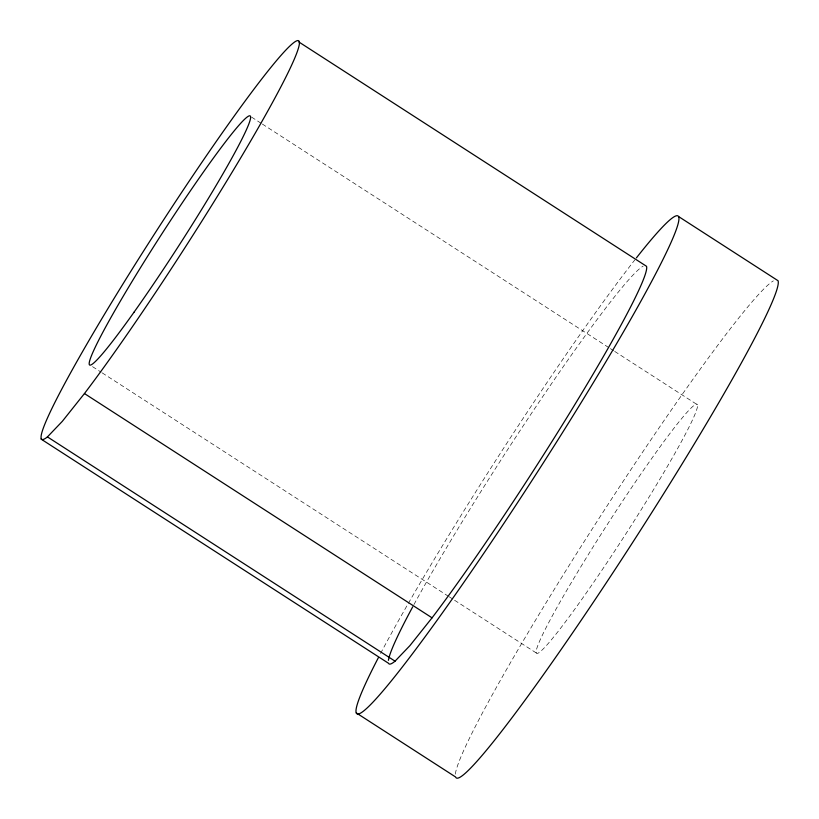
<?xml version="1.0" encoding="UTF-8"?>
<svg xmlns="http://www.w3.org/2000/svg" width="819" height="819" viewBox="0 0 819 819"><rect width="100%" height="100%" fill="white"/><g stroke="black" fill="none" stroke-linecap="round" stroke-linejoin="round"><path stroke-width="0.61" stroke-dasharray="4.09 3.07" d="M251.597 117.127L261.261 123.372M262.336 124.058L609.346 347.952M610.421 348.648L613.646 350.727M614.721 351.423L697.45 404.791A148.106 10.33 -57.2 0 1 580.917 600.603A148.106 10.33 -57.2 0 1 572.164 581.193A148.106 10.33 -57.2 0 1 697.45 404.791M92.537 366.656L101.126 372.205M102.201 372.891L448.136 596.099M449.211 596.785L453.511 599.559M454.586 600.255L536.24 652.938M455.364 774.119A296.212 20.67 -57.2 0 1 598.669 518.918A296.212 20.67 -57.2 0 1 773.351 280.897M380.579 653.46A296.212 20.67 -57.2 0 1 634.776 259.971M413.964 604.524A236.967 16.534 -57.2 0 1 543.437 395.577A236.967 16.534 -57.2 0 1 643.12 266.185"/><path stroke-width="1.23" d="M47.441 436.896A236.967 16.534 -57.2 0 1 173.096 205.354A236.967 16.534 -57.2 0 1 290.223 68.172A236.967 16.534 -57.2 0 1 84.449 393.55L62.275 421.386L47.441 436.896L395.045 661.168L409.879 645.669L432.053 617.833A236.967 16.534 -57.2 0 0 574.354 405.374A236.967 16.534 -57.2 0 0 646.488 266.277L298.884 41.994M678.736 216.646L778.05 280.722A296.212 20.67 -57.2 0 1 626.955 551.269A296.212 20.67 -57.2 0 1 455.63 777.006L356.316 712.929M84.449 393.55L432.053 617.833M40.95 439.015L388.554 663.298A236.967 16.534 -57.2 0 0 395.045 661.168M636.424 257.862A296.212 20.67 -57.2 0 1 637.991 306.388A296.212 20.67 -57.2 0 1 422.246 640.642A296.212 20.67 -57.2 0 1 378.378 657.667M388.421 660.339A236.967 16.534 -57.2 0 1 412.715 606.838M133.999 312.244A148.106 10.33 -57.2 0 0 250.522 116.441A148.106 10.33 -57.2 0 0 125.235 292.844A148.106 10.33 -57.2 0 0 133.999 312.244"/></g></svg>
